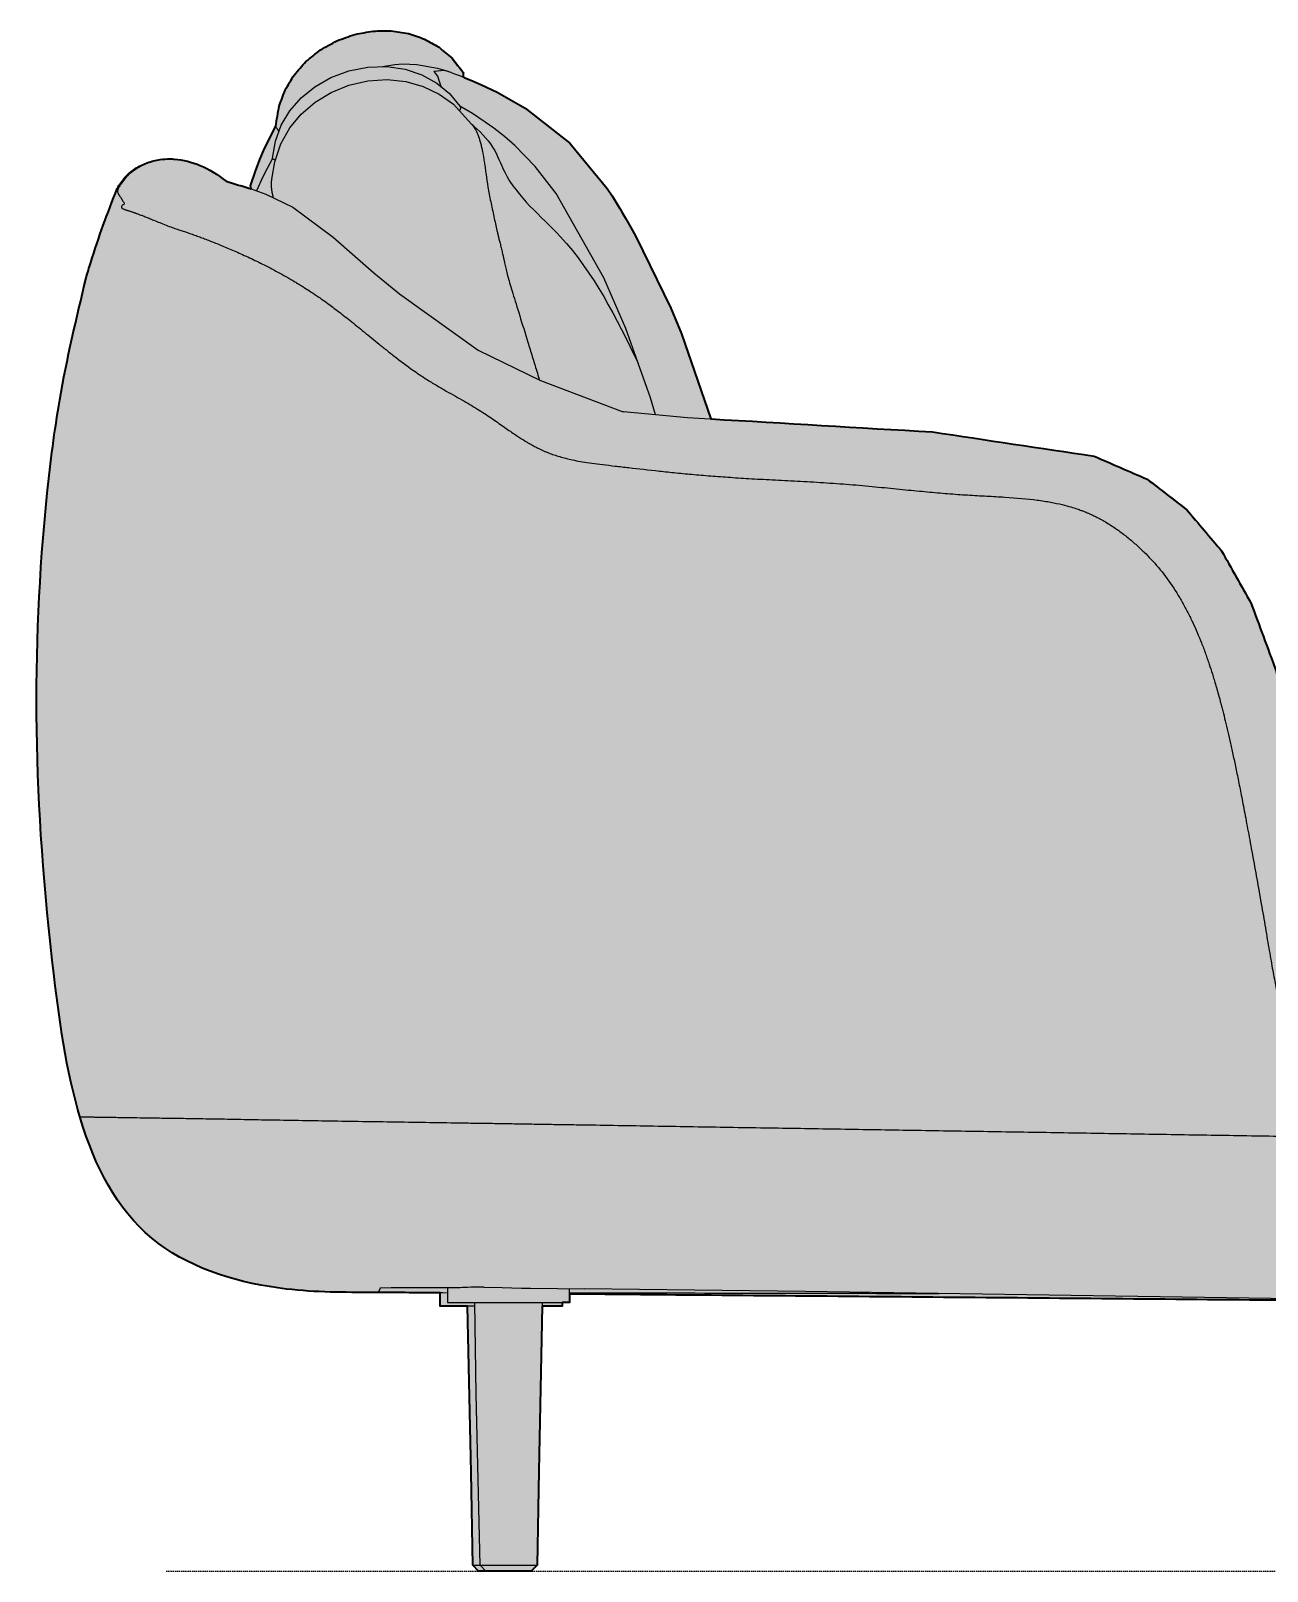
# Model space of a CAD drawing. Header units: millimetres. Extents: x -9 to 4756, y -3292 to 797.
# Drawn here: x 3155 to 3795, y 0 to 797 of the extents above; entities that cross this region are included whole.
import ezdxf

# ---------------------------------------------------------------- set-up
doc = ezdxf.new("R2010")
doc.units = ezdxf.units.MM
doc.linetypes.add('Dots', pattern=[1, 0, -1])
doc.layers.add('Blocks', color=7, linetype='Continuous')
doc.layers.add('Blocks$Fill', color=7, linetype='Continuous', true_color=0xffffff)
for name, color, linetype, lineweight, true_color in [('Blocks$Inner', 7, 'Continuous', 25, 0x007f00), ('Blocks$Outline', 7, 'Continuous', 35, 0xff3f3f), ('Groud', 7, 'Dots', 25, 0x243775)]:
    doc.layers.add(name, color=color, linetype=linetype, lineweight=lineweight, true_color=true_color)

# ---------------------------------------------------------------- blocks, each defined once
blk = doc.blocks.new('Lune JH302 Sofa Left')
at = {"layer": 'Blocks$Fill'}
blk.add_hatch(color=256, dxfattribs=at).paths.add_polyline_path([(1516.77, 321.33), (1522.3, 316.16), (1527.8, 307.46), (1528.55, 305.6), (1529.18, 303.73), (1529.68, 301.84), (1530.07, 299.95), (1530.36, 298.05), (1530.53, 296.15), (1530.61, 294.26), (1530.58, 292.37), (1530.45, 290.51), (1530.23, 288.69), (1529.92, 286.91), (1529.53, 285.2), (1528.58, 282.1), (1527.4, 279.3), (1521.76, 270.8), (1516.55, 266.07), (1516.49, 265.99), (1504.51, 251.45), (1498.65, 244.8), (1492.66, 238.46), (1481.01, 227.54), (1456.88, 210.48), (1522.98, 209.41), (1525.26, 203.28), (1525.26, 203.28), (1525.26, 203.28), (1525.26, 203.28), (1525.26, 203.28), (1525.26, 203.28), (1525.26, 203.28), (1525.26, 203.28), (1525.26, 203.28), (1525.26, 203.28), (1525.26, 203.28), (1525.26, 203.28), (1525.26, 203.28), (1525.26, 203.28), (1525.26, 203.28), (1525.26, 203.28), (1525.26, 203.28), (1525.26, 203.28), (1525.26, 203.28), (1525.26, 203.28), (1525.26, 203.28), (1525.26, 203.28), (1525.26, 203.28), (1525.26, 203.28), (1525.26, 203.28), (1525.26, 203.28), (1525.26, 203.28), (1525.26, 203.28), (1525.26, 203.28), (1525.25, 203.28), (1525.25, 203.28), (1525.25, 203.28), (1525.25, 203.28), (1525.25, 203.28), (1525.25, 203.28), (1525.25, 203.28), (1525.25, 203.28), (1525.25, 203.28), (1525.25, 203.28), (1525.25, 203.28), (1525.25, 203.28), (1525.25, 203.28), (1525.25, 203.28), (1525.25, 203.28), (1525.25, 203.28), (1525.25, 203.28), (1525.25, 203.28), (1525.25, 203.28), (1525.25, 203.28), (1525.25, 203.28), (1525.25, 203.28), (1525.25, 203.28), (1525.25, 203.28), (1525.25, 203.28), (1525.25, 203.28), (1525.25, 203.28), (1525.25, 203.28), (1525.25, 203.28), (1525.25, 203.28), (1515.57, 194.98), (1499.08, 181.87), (1487.45, 173.29), (1474.09, 163.98), (1458.5, 153.72), (1437.97, 140.94), (1424.57, 132.9), (1424.57, 132.9), (1424.57, 132.9), (1424.57, 132.9), (1424.57, 132.9), (1424.57, 132.9), (1424.57, 132.9), (1424.57, 132.9), (1424.57, 132.9), (1424.57, 132.9), (1424.57, 132.9), (1424.57, 132.9), (1424.57, 132.9), (1424.57, 132.9), (1424.57, 132.9), (1424.57, 132.9), (1424.57, 132.9), (1424.57, 132.9), (1424.57, 132.9), (1424.57, 132.9), (1424.57, 132.9), (1424.57, 132.9), (1424.57, 132.9), (1424.57, 132.9), (1424.57, 132.9), (1424.57, 132.9), (1424.57, 132.9), (1424.57, 132.9), (1424.57, 132.9), (1424.57, 132.9), (1424.57, 132.9), (1424.57, 132.9), (1424.57, 132.9), (1424.57, 132.9), (1424.57, 132.9), (1424.57, 132.9), (1424.57, 132.9), (1424.57, 132.9), (1424.57, 132.9), (1424.57, 132.9), (1424.57, 132.9), (1424.57, 132.9), (1424.57, 132.9), (1424.57, 132.9), (1424.57, 132.9), (1424.57, 132.9), (1424.57, 132.9), (1424.57, 132.9), (1424.57, 132.9), (1424.57, 132.9), (1424.57, 132.9), (1424.57, 132.9), (1424.57, 132.9), (1424.57, 132.9), (1422.9, 132.41), (1422.9, 132.41), (1422.9, 132.41), (1422.9, 132.41), (1422.9, 132.41), (1422.9, 132.41), (1422.9, 132.41), (1422.9, 132.41), (1422.9, 132.41), (1422.9, 132.41), (1422.9, 132.41), (1422.9, 132.41), (1422.9, 132.41), (1422.9, 132.41), (1422.9, 132.41), (1422.9, 132.41), (1422.9, 132.41), (1422.9, 132.41), (1422.9, 132.41), (1422.9, 132.41), (1422.9, 132.41), (1422.9, 132.41), (1422.9, 132.41), (1422.9, 132.41), (1422.9, 132.41), (1422.9, 132.41), (1422.9, 132.41), (1422.9, 132.41), (1422.9, 132.41), (1422.9, 132.41), (1422.9, 132.41), (1422.9, 132.41), (1422.9, 132.41), (1422.9, 132.41), (1422.9, 132.41), (1422.9, 132.41), (1422.9, 132.41), (1422.9, 132.41), (1422.9, 132.41), (1422.9, 132.41), (1422.9, 132.41), (1422.9, 132.41), (1422.9, 132.41), (1422.9, 132.41), (1422.9, 132.41), (1422.9, 132.41), (1422.9, 132.41), (1422.9, 132.41), (1422.9, 132.41), (1422.89, 132.41), (1422.89, 132.41), (1422.89, 132.41), (1422.88, 132.41), (1422.86, 132.41), (1422.77, 132.41), (1369.75, 132.37), (1369.75, 126), (1355.64, 126), (1352.86, 2.81), (1352.86, 2.81), (1349.86, 0), (1349.86, 0), (1349.86, 0), (1349.86, 0), (1349.86, 0), (1349.85, 0), (1349.85, 0), (1349.82, 0), (1349.7, 0), (1349.19, 0), (1333.82, 0), (1328.32, 0), (1326.41, 0), (1326.41, 0), (1323.42, 2.81), (1323.41, 2.81), (1322.56, 46.94), (1320.64, 126), (1306.52, 126), (1306.52, 133.82), (895.7, 137.28), (893.71, 137.29), (806.27, 138.07), (738.64, 138.67), (738.64, 134), (724.53, 134), (721.75, 2.99), (718.75, 0), (718.75, 0), (695.98, 0), (695.47, 0), (695.35, 0), (695.32, 0), (695.31, 0), (695.31, 0), (695.31, 0), (695.31, 0), (695.31, 0), (695.31, 0), (692.31, 2.99), (690.3, 88.35), (689.53, 134), (675.42, 134), (675.42, 139.23), (208.45, 143.33), (208.45, 139), (204.62, 139), (204.62, 137), (194.3, 137), (191.56, 3.1), (191.56, 3.1), (188.56, 0), (188.56, 0), (165.8, 0), (165.36, 0), (161.28, 0), (161.28, 0), (158.28, 3.06), (158.28, 3.06), (157.43, 51.04), (155.5, 137), (141.39, 137), (141.39, 143.92), (106.77, 144.22), (84.48, 144.4), (78.89, 144.6), (73.27, 144.91), (67.63, 145.34), (61.97, 145.93), (57.51, 146.5), (53.04, 147.18), (48.58, 147.97), (44.13, 148.87), (39.71, 149.89), (35.32, 151.02), (30.97, 152.28), (26.69, 153.66), (22.46, 155.16), (18.32, 156.8), (16.28, 157.66), (14.26, 158.56), (12.27, 159.5), (10.3, 160.46), (8.37, 161.47), (6.45, 162.5), (4.57, 163.57), (2.72, 164.68), (0.91, 165.82), (-0.88, 167), (-2.63, 168.22), (-4.34, 169.47), (-6.11, 170.83), (-7.83, 172.23), (-9.51, 173.67), (-11.16, 175.14), (-12.76, 176.66), (-14.33, 178.22), (-15.85, 179.81), (-17.34, 181.43), (-18.8, 183.1), (-20.21, 184.79), (-21.59, 186.53), (-22.93, 188.29), (-24.24, 190.09), (-25.52, 191.92), (-26.76, 193.78), (-27.97, 195.67), (-29.14, 197.59), (-30.29, 199.53), (-31.4, 201.51), (-32.48, 203.51), (-34.55, 207.6), (-36.51, 211.79), (-38.36, 216.07), (-40.09, 220.44), (-41.73, 224.89), (-43.27, 229.42), (-44.71, 234.03), (-46.07, 238.69), (-47.34, 243.42), (-48.54, 248.2), (-50.7, 257.9), (-52.61, 267.75), (-54.29, 277.69), (-55.79, 287.69), (-58.36, 307.65), (-61.92, 340.61), (-64.61, 372.74), (-66.41, 404.21), (-67.32, 435.19), (-67.34, 465.84), (-66.44, 496.35), (-64.63, 526.89), (-61.9, 557.63), (-59.08, 581.75), (-57.38, 593.81), (-55.43, 605.84), (-52.45, 621.7), (-41.82, 668.88), (-39.41, 676.9), (-36.27, 686.55), (-32.92, 696.14), (-29.38, 705.66), (-25.67, 715.11), (-25.25, 715.9), (-24.8, 716.67), (-24.34, 717.42), (-23.85, 718.15), (-23.34, 718.86), (-22.81, 719.55), (-22.25, 720.22), (-21.68, 720.87), (-21.08, 721.5), (-20.47, 722.12), (-19.83, 722.71), (-19.18, 723.28), (-18.5, 723.84), (-17.81, 724.37), (-17.11, 724.88), (-16.39, 725.37), (-15.65, 725.84), (-14.9, 726.28), (-14.14, 726.7), (-13.37, 727.1), (-12.58, 727.48), (-11.79, 727.84), (-10.99, 728.17), (-10.17, 728.48), (-9.35, 728.77), (-8.52, 729.03), (-7.69, 729.28), (-6.85, 729.5), (-6, 729.7), (-5.15, 729.87), (-4.29, 730.03), (-3.43, 730.16), (-2.81, 730.24), (-2.19, 730.31), (-1.57, 730.36), (-0.96, 730.41), (-0.33, 730.44), (0.29, 730.47), (0.91, 730.48), (1.53, 730.48), (2.18, 730.47), (2.82, 730.45), (3.94, 730.39), (4.78, 730.33), (5.61, 730.24), (6.45, 730.13), (7.29, 730.01), (8.12, 729.87), (8.96, 729.71), (9.79, 729.53), (10.63, 729.33), (11.46, 729.11), (12.3, 728.87), (13.13, 728.62), (13.97, 728.35), (14.8, 728.05), (15.64, 727.74), (16.47, 727.41), (17.31, 727.07), (18.14, 726.7), (18.98, 726.31), (19.82, 725.91), (20.65, 725.49), (22.32, 724.58), (23.99, 723.61), (25.66, 722.56), (27.33, 721.43), (29, 720.23), (30.67, 718.95), (43.55, 714.99), (43.47, 715.45), (43.43, 715.65), (43.41, 715.85), (43.38, 716.06), (43.36, 716.25), (43.35, 716.43), (43.35, 716.51), (43.35, 716.59), (43.35, 716.67), (43.36, 716.74), (43.36, 716.8), (43.37, 716.87), (43.37, 716.9), (43.37, 716.93), (43.38, 716.95), (43.38, 716.98), (43.39, 717.01), (43.39, 717.03), (43.4, 717.05), (43.41, 717.08), (43.42, 717.1), (43.42, 717.13), (45.79, 724.16), (48.12, 730.16), (50.09, 734.73), (53.24, 741.37), (56.33, 747.34), (58.08, 757.81), (61.2, 766.11), (65.84, 773.85), (71.98, 780.85), (79.46, 786.86), (88.01, 791.6), (97.24, 794.89), (106.73, 796.6), (116.08, 796.74), (125.01, 795.34), (133.3, 792.48), (140.86, 788.21), (147.58, 782.51), (153.4, 775.24), (153.41, 775.23), (153.41, 775.23), (153.41, 775.22), (153.41, 775.22), (153.41, 775.22), (153.41, 775.21), (153.42, 775.2), (153.42, 775.19), (153.42, 775.18), (153.42, 775.17), (153.43, 775.16), (153.43, 775.15), (153.43, 775.14), (153.43, 775.13), (153.43, 775.12), (153.43, 775.11), (153.43, 775.1), (153.44, 775.08), (153.44, 775.06), (153.44, 775.03), (153.43, 775.01), (153.43, 774.98), (153.43, 774.92), (153.39, 774.56), (153.38, 774.47), (153.38, 774.42), (153.37, 774.37), (153.37, 774.04), (153.36, 773.92), (153.35, 773.8), (153.27, 773.06), (153.26, 772.87), (158.43, 770.75), (162.78, 768.85), (170.95, 764.96), (185.43, 756.77), (208.56, 738.55), (227.83, 715.13), (230.36, 711.3), (233.01, 707.09), (237.29, 699.91), (242.61, 690.42), (260.72, 653.32), (266.31, 640.01), (281.46, 596.02), (396.25, 589.26), (479.84, 576.75), (507.27, 564.83), (527.81, 549.01), (545.84, 527.73), (561.02, 500.79), (573.89, 466.06), (585.44, 420.8), (836.55, 426.67), (1009.42, 425.19), (1234.15, 418.37), (1280.41, 415.24), (1324.56, 410.77), (1389.1, 401.3), (1422.76, 393.54), (1451.14, 381.77), (1479.82, 361.86), (1494.8, 347.41), (1503.25, 337.92), (1509.96, 329.77)], flags=0)
at = {"layer": 'Blocks$Inner'}
for p, q in [((-25.32, 714.89), (-25.7, 715.04)), ((-41.97, 234.88), (-44.93, 234.82)), ((124.69, 146.62), (116.1, 146.55)), ((158.28, 3.06), (161.28, 0)), ((162.12, 3.1), (165.12, 0)), ((188.56, 0), (191.56, 3.1))]:
    blk.add_line(p, q, dxfattribs=at)
for points in [[(56.33, 747.34), (58.08, 757.81), (61.2, 766.11), (65.84, 773.85), (71.98, 780.85), (79.46, 786.86), (88.01, 791.6), (97.24, 794.89), (106.73, 796.6), (116.08, 796.74), (125.01, 795.34), (133.3, 792.48), (140.86, 788.21), (147.58, 782.51), (153.4, 775.24)], [(54.74, 730.78), (56.18, 739.69), (59.17, 747.88), (63.61, 755.35), (69.44, 762.05), (76.59, 767.84), (84.91, 772.57), (94.15, 775.99), (103.94, 777.92), (113.79, 778.21), (123.26, 776.87), (131.96, 773.99), (139.66, 769.73), (146.27, 764.26), (151.66, 757.68)], [(111.57, 778.22), (112.57, 778.44), (113.7, 778.66), (115.89, 779.02), (118.05, 779.3), (122.08, 779.58), (129.29, 779.38), (139.97, 777.49), (145.48, 775.8), (146.25, 775.53), (148.88, 774.56), (151.38, 773.61), (153.77, 772.67), (158.43, 770.75), (162.78, 768.85), (170.95, 764.96), (185.43, 756.77), (208.56, 738.55), (227.83, 715.13), (230.36, 711.3), (233.01, 707.09), (234.4, 704.8), (235.86, 702.36), (237.29, 699.91), (238.69, 697.49), (240.06, 695.06), (242.61, 690.42), (260.72, 653.32), (266.31, 640.01), (281.46, 596.02)], [(147.08, 775.22), (143.6, 776.17), (138.2, 775.75), (138.98, 774.57), (140.23, 772.85), (140.6, 771.74), (141.6, 768.62), (141.9, 767.88)], [(54.4, 719.92), (55.83, 728.94), (59.03, 738.24), (63.62, 746.47), (69.55, 753.68), (76.72, 759.86), (85.01, 764.9), (94.22, 768.63), (104.02, 770.87), (113.97, 771.5), (123.64, 770.5), (132.68, 767.97), (140.9, 764.02), (148.28, 758.76), (157.55, 748.68)], [(252.8, 598.15), (250.23, 606.96), (237.5, 642.77), (226.2, 668.99), (201.4, 712.66), (190.66, 726.5), (180.12, 737.34), (174.67, 742.08), (169.18, 746.38), (164.8, 749.53), (158.13, 753.89), (151.57, 757.78)], [(43.41, 717.08), (45.79, 724.16), (48.12, 730.16), (50.09, 734.73), (53.24, 741.37), (56.33, 747.34)], [(54.71, 730.74), (51.89, 725.54), (49.72, 721.25), (46.41, 713.97)], [(30.67, 718.95), (43.64, 714.96), (51.29, 712.24), (65.23, 705.53), (86.1, 689.95), (107.18, 671.62), (120.42, 660.73), (161.06, 631.53), (193.35, 615.79), (235.65, 599.9), (236.29, 599.81), (269.35, 596.73), (396.25, 589.26), (479.84, 576.75), (507.27, 564.83), (527.81, 549.01), (545.84, 527.73), (561.02, 500.79), (573.89, 466.06)], [(116.1, 146.55), (110.37, 146.45), (109.31, 144.19)], [(150.36, 146.6), (135.57, 146.64), (124.69, 146.62)], [(159.42, 137), (141.39, 137), (141.39, 143.92)], [(145.23, 146.62), (145.23, 139), (208.45, 139), (208.45, 146.15)], [(163.98, 146.95), (173.59, 146.8), (183.51, 146.39)], [(183.83, 146.39), (188.1, 146.35), (216.15, 146.07)], [(330.25, 144.65), (273.02, 145.4), (216.15, 146.07)], [(783.22, 141.19), (778.4, 140.82), (770.29, 140.43), (757.73, 140.01), (746.51, 139.8), (737.67, 139.73), (726.78, 139.7), (701.61, 139.71), (674.28, 139.84), (645.95, 140.08), (617.27, 140.41), (559.86, 141.22), (445.04, 142.99), (330.25, 144.65)], [(155.5, 137), (157.43, 51.04), (158.28, 3.06), (158.44, 3.06), (160.05, 3.06), (162.13, 3.06)], [(162.28, 3.1), (162.12, 3.1), (160.11, 91.62), (159.34, 139)], [(162.12, 3.1), (162.42, 3.1), (164.31, 3.1), (167.71, 3.1), (172.21, 3.1), (177.26, 3.1), (182.26, 3.1), (186.6, 3.1), (189.8, 3.1), (191.4, 3.1), (191.56, 3.1), (192.42, 51.83), (194.34, 139)], [(204.62, 139), (204.62, 137), (194.3, 137)]]:
    blk.add_lwpolyline(points, dxfattribs=at)
for points, knots in [([(153.4, 775.24), (153.41, 775.23), (153.42, 775.2), (153.43, 775.15), (153.44, 775.08), (153.43, 774.98), (153.42, 774.82), (153.39, 774.62), (153.37, 774.37), (153.37, 774.08), (153.35, 773.69), (153.3, 773.31), (153.28, 773.08), (153.27, 773.06), (153.27, 773), (153.26, 772.93), (153.26, 772.87)], [14.20588235, 14.20588235, 14.20588235, 14.20588235, 14.20777629, 14.20967023, 14.21345811, 14.21724599, 14.22103387, 14.22860963, 14.2323975, 14.23618538, 14.24376114, 14.2513369, 14.25211915, 14.25211915, 14.25211915, 14.25438275, 14.25438275, 14.25438275, 14.25438275]), ([(151.66, 757.68), (151.68, 757.66), (151.74, 757.59), (151.84, 757.42), (151.94, 757.16), (151.95, 756.88), (151.93, 756.74), (151.89, 756.38), (151.71, 755.93), (151.39, 755.39)], [14, 14, 14, 14, 14.00189394, 14.00378788, 14.00757576, 14.01085626, 14.01085626, 14.01085626, 14.01937998, 14.01937998, 14.01937998, 14.01937998]), ([(57.98, 744.63), (57.95, 744.69), (57.92, 744.74), (57.89, 744.79), (57.82, 744.91), (57.63, 745.2), (57.35, 745.59), (57.1, 746.01), (56.9, 746.38), (56.64, 746.7), (56.42, 746.99), (56.35, 747.17), (56.33, 747.34)], [0.0755816, 0.0755816, 0.0755816, 0.0755816, 0.0792445, 0.0792445, 0.0792445, 0.0882353, 0.1029412, 0.1176471, 0.1323529, 0.1470588, 0.1764706, 0.2058824, 0.2058824, 0.2058824, 0.2058824]), ([(157.55, 748.68), (161.64, 744.91), (169.33, 737.84), (177.48, 713.61), (214.66, 684.71), (232.51, 648.14), (243.86, 624.87)], [14.160102, 14.160102, 14.160102, 14.160102, 30.556341, 44.959937, 88.898999, 165.772232, 165.772232, 165.772232, 165.772232]), ([(157.55, 748.68), (157.8, 748.41), (158.58, 747.48), (159.84, 745.49), (161.24, 742.27), (162.26, 738.99), (162.97, 736.06), (163.45, 733.7), (163.89, 731.16), (164.33, 728.44), (164.76, 725.54), (165.33, 721.46), (166.1, 715.98), (167.29, 709.72), (168.39, 704.52), (169.24, 700.58), (170.02, 696.94), (170.67, 694.02), (171.25, 691.53), (171.73, 689.56), (172.18, 687.77), (172.57, 686.24), (172.88, 685.02), (173.19, 683.79), (173.56, 682.22), (174.14, 679.52), (174.97, 675.55), (176.44, 669.55), (178.82, 661.38), (182.46, 649.78), (186.08, 638.12), (189.1, 628.26), (191.07, 621.84), (192.26, 617.95), (192.69, 616.55)], [0.3110651, 0.3110651, 0.3110651, 0.3110651, 0.3181818, 0.3333333, 0.3484848, 0.3636364, 0.3712121, 0.3787879, 0.3863636, 0.3939394, 0.4015152, 0.4090909, 0.4242424, 0.4393939, 0.4469697, 0.4545455, 0.4621212, 0.469697, 0.4734848, 0.4772727, 0.4810606, 0.4829545, 0.4848485, 0.4867424, 0.4886364, 0.4924242, 0.5, 0.5075758, 0.5151515, 0.5227273, 0.530303, 0.5340909, 0.5378788, 0.5400251, 0.5400251, 0.5400251, 0.5400251]), ([(-25.67, 715.11), (-24.57, 717.26), (-21.91, 721.07), (-16.54, 725.61), (-10.26, 728.72), (-4.11, 730.24), (-0.13, 730.49), (1.53, 730.48)], [627.8134148, 627.8134148, 627.8134148, 627.8134148, 627.9245259, 628.035637, 628.1467481, 628.2578592, 628.3371802, 628.3371802, 628.3371802, 628.3371802]), ([(-9.71, 728.49), (-9.72, 728.49), (-11.91, 727.68), (-16.05, 725.56), (-19.83, 722.68), (-21.26, 720.87)], [0.6659114, 0.6659114, 0.6659114, 0.6659114, 0.6666667, 0.7777778, 0.8888889, 0.8888889, 0.8888889, 0.8888889]), ([(-21.25, 720.88), (-19.69, 722.6), (-16.11, 725.61), (-11.36, 727.96), (-8.57, 728.89), (-5.23, 729.78)], [0.1111111, 0.1111111, 0.1111111, 0.1111111, 0.2222222, 0.3333333, 0.3631179, 0.3631179, 0.3631179, 0.3631179]), ([(-5.23, 729.78), (-4.5, 729.93), (-1.45, 730.44), (1.63, 730.56), (3.94, 730.39)], [0.3631179, 0.3631179, 0.3631179, 0.3631179, 0.3990854, 0.5101965, 0.5101965, 0.5101965, 0.5101965]), ([(2.82, 730.45), (3.2, 730.44), (3.57, 730.42), (3.94, 730.39), (12.86, 729.77), (21.76, 725.95), (30.67, 718.95)], [0.5376481, 0.5376481, 0.5376481, 0.5376481, 0.5555556, 0.5555556, 0.5555556, 0.98321, 0.98321, 0.98321, 0.98321]), ([(56.19, 729.97), (55.97, 730.04), (55.78, 730.11), (55.6, 730.17), (55.48, 730.21), (55.24, 730.28), (54.86, 730.43), (54.63, 730.6), (54.7, 730.74), (54.75, 730.8)], [0.62261413, 0.62261413, 0.62261413, 0.62261413, 0.63549829, 0.63549829, 0.63549829, 0.64423077, 0.65384615, 0.67307692, 0.69230769, 0.69230769, 0.69230769, 0.69230769]), ([(43.55, 714.99), (43.49, 715.31), (43.32, 716.33), (43.34, 716.92), (43.43, 717.14)], [0.6654133, 0.6654133, 0.6654133, 0.6654133, 0.675, 0.7, 0.7, 0.7, 0.7]), ([(55.13, 710.39), (55.08, 710.58), (55.03, 710.77), (54.99, 710.95), (54.95, 711.11), (54.78, 711.84), (54.59, 712.82), (54.44, 713.73), (54.36, 714.24), (54.32, 714.62), (54.27, 714.98), (54.22, 715.45), (54.15, 716.23), (54.09, 717.24), (54.09, 718.38), (54.2, 719.13), (54.3, 719.53), (54.33, 719.66), (54.36, 719.79), (54.4, 719.92)], [0.0272391, 0.0272391, 0.0272391, 0.0272391, 0.0332814, 0.0332814, 0.0332814, 0.0384615, 0.0576923, 0.0673077, 0.0721154, 0.0769231, 0.0817308, 0.0865385, 0.0961538, 0.1153846, 0.1346154, 0.1538462, 0.1538462, 0.1538462, 0.1601024, 0.1601024, 0.1601024, 0.1601024]), ([(-41.82, 668.88), (-41.04, 671.56), (-36.34, 687.2), (-30.72, 702.55), (-25.67, 715.11)], [627.7129175, 627.7129175, 627.7129175, 627.7129175, 627.7300815, 627.8134148, 627.8134148, 627.8134148, 627.8134148]), ([(-25.22, 715.17), (-25.44, 714.58), (-25.6, 713.71), (-25.35, 712.89), (-25.23, 712.61)], [0.91918303, 0.91918303, 0.91918303, 0.91918303, 0.92724754, 0.93135537, 0.93135537, 0.93135537, 0.93135537]), ([(-25.23, 712.61), (-24.97, 712.09), (-24.74, 711.69), (-24.28, 711.04), (-23.71, 710.27), (-23.32, 709.64), (-23.06, 709.15), (-22.96, 708.91), (-22.91, 708.79)], [0.93135537, 0.93135537, 0.93135537, 0.93135537, 0.93333372, 0.93736598, 0.94139823, 0.94543049, 0.94744662, 0.94946275, 0.94946275, 0.94946275, 0.94946275]), ([(-22.91, 708.79), (-22.38, 708.19), (-21.39, 707.06), (-23.6, 706.59), (-23.47, 705.65), (-23.42, 705.28)], [0.949463, 0.949463, 0.949463, 0.949463, 2.735526, 4.301331, 5.305422, 5.305422, 5.305422, 5.305422]), ([(-23.42, 705.31), (-23.42, 705.28), (-23.4, 705.22), (-23.32, 705.1), (-23.1, 704.9), (-22.68, 704.69), (-22.15, 704.47), (-21.7, 704.31), (-21.28, 704.16), (-20.92, 704.04), (-20.73, 703.97), (-20.64, 703.94)], [0.06451613, 0.06451613, 0.06451613, 0.06451613, 0.06653226, 0.06854839, 0.07258065, 0.08064516, 0.08467742, 0.08870968, 0.09274194, 0.09475806, 0.0966759, 0.0966759, 0.0966759, 0.0966759]), ([(-20.62, 703.94), (-20.52, 703.91), (-20.32, 703.84), (-19.94, 703.71), (-19.47, 703.56), (-18.94, 703.38), (-18.43, 703.22), (-17.92, 703.05), (-17.41, 702.87), (-16.94, 702.71), (-16.52, 702.57), (-16.3, 702.49), (-16.19, 702.45)], [0.09677419, 0.09677419, 0.09677419, 0.09677419, 0.09879032, 0.10080645, 0.10483871, 0.10887097, 0.11290323, 0.11693548, 0.12096774, 0.125, 0.12701613, 0.1289552, 0.1289552, 0.1289552, 0.1289552]), ([(-16.18, 702.44), (-16.06, 702.4), (-15.82, 702.32), (-15.34, 702.14), (-14.71, 701.91), (-13.92, 701.62), (-12.82, 701.19), (-11.61, 700.73), (-10.28, 700.2), (-9.57, 699.91), (-9.2, 699.76)], [0.12903226, 0.12903226, 0.12903226, 0.12903226, 0.13104839, 0.13306452, 0.13709677, 0.14112903, 0.14516129, 0.15322581, 0.15725806, 0.1612501, 0.1612501, 0.1612501, 0.1612501]), ([(-9.19, 699.76), (-8.81, 699.61), (-8.02, 699.29), (-6.25, 698.57), (-3.74, 697.53), (-0.43, 696.21), (1.74, 695.39), (2.73, 695.03)], [0.16129032, 0.16129032, 0.16129032, 0.16129032, 0.16532258, 0.16935484, 0.17741935, 0.18548387, 0.19352711, 0.19352711, 0.19352711, 0.19352711]), ([(2.74, 695.03), (3.74, 694.67), (5.56, 694.04), (7.94, 693.27), (9.78, 692.67), (11.32, 692.16), (12.56, 691.74), (13.84, 691.28), (15.51, 690.68), (17.6, 689.89), (20.16, 688.91), (22.9, 687.84), (25.88, 686.67), (30.03, 684.98), (35.57, 682.64), (41.53, 679.94), (46.54, 677.55), (50.39, 675.64), (54.37, 673.59), (58.46, 671.39), (61.9, 669.46), (64.63, 667.88), (66.68, 666.67), (68.61, 665.5), (70.97, 664.04), (73.77, 662.25), (77.46, 659.81), (81.36, 657.1), (85.14, 654.33), (89.17, 651.29), (94.71, 646.97), (100.78, 642.07), (105.92, 637.88), (109.85, 634.67), (114.08, 631.26), (120.31, 626.34), (127.14, 621.27), (134.23, 616.56), (139.54, 613.33), (144.66, 610.37), (149.35, 607.72), (153.66, 605.27), (159.16, 602.07), (165.41, 598.18), (170.88, 594.38), (174.89, 591.57), (177.8, 589.56), (180.39, 587.8), (183.33, 585.87), (185.8, 584.33), (188.27, 582.88), (190.25, 581.79), (192.13, 580.82), (193.84, 580), (195.26, 579.36), (196.74, 578.74), (198.65, 578), (201.04, 577.15), (204.02, 576.24), (208.31, 575.11), (213.37, 574.06), (219.79, 573.08), (225.48, 572.37), (231.97, 571.63), (241.34, 570.54), (251.89, 569.34), (263.54, 568.1), (272.81, 567.22), (280.96, 566.55), (287.73, 566.05), (292.9, 565.69), (298.32, 565.34), (306.03, 564.88), (316.37, 564.34), (329.55, 563.67), (343.12, 562.89), (356.7, 561.85), (369.9, 560.59), (380.29, 559.55), (388.07, 558.8), (393.54, 558.28), (398.81, 557.81), (405.83, 557.22), (414.42, 556.61), (424.35, 556.09), (436.89, 555.42), (448.14, 554.43), (457.5, 552.96), (463.51, 551.68), (468.06, 550.43), (471.16, 549.43), (473.27, 548.67), (474.71, 548.12), (475.8, 547.68), (476.86, 547.23), (477.98, 546.74), (479.15, 546.2), (480.23, 545.69), (481.43, 545.09), (483.03, 544.26), (485.09, 543.11), (487.59, 541.6), (490.94, 539.41), (495.09, 536.41), (499.75, 532.62), (504.1, 528.72), (509.69, 523.21), (516.1, 515.81), (521.68, 507.71), (525.66, 500.95), (528.42, 495.78), (530.94, 490.62), (533.24, 485.46), (535.06, 481.04), (536.47, 477.39), (537.53, 474.52), (538.51, 471.76), (539.67, 468.37), (541.03, 464.22), (542.53, 459.3), (543.94, 454.36), (544.95, 450.68), (545.8, 447.44), (546.65, 444.14), (548.15, 438.08), (549.94, 430.4), (551.87, 421.68), (553.38, 414.54), (554.71, 408.03), (555.82, 402.43), (556.66, 398.08), (557.56, 393.37), (558.86, 386.47), (560.63, 376.92), (562.89, 364.5), (565.2, 351.63), (567.46, 338.82), (569.52, 326.57), (571.11, 317.29), (572.3, 310.67), (573.14, 306.21), (573.92, 302.17), (574.95, 297.12), (576.17, 291.47), (577.55, 285.57), (578.86, 280.39), (580.1, 275.75), (581.31, 271.51), (582.33, 268.17), (583.18, 265.54), (583.84, 263.55), (584.51, 261.64), (585.35, 259.32), (586.33, 256.76), (587.43, 254.1), (588.81, 250.94), (590.16, 248.11), (591.69, 245.17), (593.03, 242.76), (594.53, 240.24), (596.63, 236.99), (599.48, 233.02), (603.28, 228.5), (606.06, 225.68), (607.5, 224.32)], [0.1935484, 0.1935484, 0.1935484, 0.1935484, 0.2016129, 0.2096774, 0.2177419, 0.2217742, 0.2258065, 0.2298387, 0.233871, 0.2419355, 0.25, 0.2580645, 0.266129, 0.2741936, 0.2903226, 0.3064516, 0.3145161, 0.3225807, 0.3306452, 0.3387097, 0.3467742, 0.3508065, 0.3548387, 0.358871, 0.3629032, 0.3709678, 0.3790323, 0.3870968, 0.3911291, 0.3951613, 0.4032258, 0.4112904, 0.4153226, 0.4193549, 0.4233871, 0.4274194, 0.4354839, 0.4395162, 0.4435484, 0.4475807, 0.4516129, 0.4556452, 0.4596775, 0.467742, 0.4758065, 0.4798388, 0.483871, 0.4879033, 0.4919355, 0.5, 0.5040323, 0.5080646, 0.5120968, 0.5141129, 0.5161291, 0.5181452, 0.5201613, 0.5241936, 0.5282259, 0.5322581, 0.5403226, 0.5443549, 0.5483871, 0.5524194, 0.5564517, 0.5645162, 0.5685484, 0.5725807, 0.576613, 0.5786291, 0.5806452, 0.5826613, 0.5846775, 0.5887097, 0.592742, 0.5967743, 0.6008065, 0.6048388, 0.608871, 0.6108872, 0.6129033, 0.6149194, 0.6169355, 0.6209678, 0.6250001, 0.6290323, 0.6370968, 0.6411291, 0.6451614, 0.6491936, 0.6532259, 0.6572581, 0.6612904, 0.6653226, 0.6693549, 0.6733872, 0.6754033, 0.6774194, 0.6794356, 0.6814517, 0.6854839, 0.6895162, 0.6935485, 0.701613, 0.7096775, 0.717742, 0.7258065, 0.7419356, 0.7580646, 0.7661291, 0.7741936, 0.7822581, 0.7903227, 0.7983872, 0.8024194, 0.8064517, 0.810484, 0.8145162, 0.8225807, 0.8306453, 0.8346775, 0.8387098, 0.8407259, 0.842742, 0.8467743, 0.8548388, 0.8588711, 0.8629033, 0.8669356, 0.8689517, 0.8709678, 0.872984, 0.8750001, 0.8790324, 0.8830646, 0.8870969, 0.8911291, 0.8951614, 0.8991936, 0.9012098, 0.9032259, 0.905242, 0.9072582, 0.9112904, 0.9153227, 0.9193549, 0.9233872, 0.9274195, 0.9314517, 0.9334678, 0.935484, 0.9375001, 0.9395162, 0.9435485, 0.9475808, 0.951613, 0.9596775, 0.9637098, 0.967742, 0.9717743, 0.9758066, 0.9838711, 0.9919356, 0.9999995, 0.9999995, 0.9999995, 0.9999995]), ([(106.77, 144.22), (91.94, 144.19), (53.82, 144.11), (-37.9, 171.14), (-68.19, 350.28), (-70.69, 490.51), (-55.5, 611.29), (-46.79, 647.97), (-41.82, 668.88)], [1, 1, 1, 1, 45.836267, 116.202244, 264.569228, 514.573813, 563.21791, 627.712918, 627.712918, 627.712918, 627.712918]), ([(607.5, 224.32), (595.08, 224.51), (570.46, 224.94), (533.53, 225.54), (496.64, 226.12), (459.66, 226.76), (422.57, 227.33), (385.71, 227.94), (348.62, 228.54), (311.77, 229.17), (281.02, 229.61), (256.48, 230.05), (238.07, 230.37), (222.77, 230.6), (210.6, 230.8), (201.42, 230.93), (192.27, 231.07), (183.2, 231.23), (174.14, 231.39), (165.06, 231.53), (156.03, 231.66), (144.12, 231.86), (129.32, 232.08), (111.83, 232.34), (94.75, 232.58), (78.11, 232.86), (62.18, 233.14), (47, 233.4), (32.9, 233.68), (19.94, 233.87), (10.3, 234.05), (3.35, 234.15), (-1.53, 234.21), (-6.02, 234.27), (-11.48, 234.37), (-17.41, 234.44), (-25.07, 234.57), (-31.57, 234.68), (-35.86, 234.76), (-37.93, 234.72), (-38.85, 234.87), (-39.29, 234.85), (-39.54, 234.87), (-39.7, 234.86), (-39.92, 234.85), (-40.33, 234.87), (-40.94, 234.79), (-41.67, 234.93), (-41.93, 234.89), (-41.97, 234.88)], [0.9999995, 0.9999995, 0.9999995, 0.9999995, 1.0285704, 1.0571419, 1.0857133, 1.1142847, 1.1428561, 1.1714276, 1.199999, 1.2285704, 1.2571419, 1.2714276, 1.2857133, 1.299999, 1.3071419, 1.3142847, 1.3214276, 1.3285704, 1.3357133, 1.3428561, 1.349999, 1.3571419, 1.3714276, 1.3857133, 1.399999, 1.4142847, 1.4285704, 1.4428561, 1.4571419, 1.4714276, 1.4857133, 1.4928561, 1.499999, 1.5071419, 1.5142847, 1.5285704, 1.5428561, 1.5714276, 1.599999, 1.6285704, 1.6571419, 1.6857133, 1.7142847, 1.7428561, 1.7714276, 1.799999, 1.8285704, 1.8571419, 1.8857133, 1.8857133, 1.8857133, 1.8857133]), ([(208.45, 144.02), (225.36, 143.99), (267.6, 143.9), (331.33, 143.78), (378.16, 143.69), (399.63, 143.65)], [0.1481354, 0.1481354, 0.1481354, 0.1481354, 0.2222222, 0.3333333, 0.4274908, 0.4274908, 0.4274908, 0.4274908]), ([(675.58, 139.23), (660.85, 139.36), (616.98, 139.75), (543.96, 140.39), (456.53, 141.16), (369.09, 141.93), (286.4, 142.65), (232.85, 143.12), (208.45, 143.33)], [0.2771895, 0.2771895, 0.2771895, 0.2771895, 0.3333333, 0.4444444, 0.5555556, 0.6666667, 0.7777778, 0.8707933, 0.8707933, 0.8707933, 0.8707933])]:
    blk.add_open_spline(points, degree=3, knots=knots, dxfattribs=at)
for points in [[(-21.26, 720.87), (-24.62, 716.29), (-24.93, 715.74), (-25.22, 715.17)], [(145.23, 143.88), (132.41, 143.99), (119.59, 144.11), (106.77, 144.22)], [(151.77, 146.6), (151.51, 146.6), (151.26, 146.6), (150.36, 146.6)], [(163.98, 146.95), (161.58, 146.94), (157.06, 146.88), (153.36, 146.71), (151.77, 146.6)], [(183.51, 146.39), (183.61, 146.39), (183.72, 146.39), (183.83, 146.39)]]:
    blk.add_open_spline(points, degree=3, dxfattribs=at)
for points, weights, knots in [([(165.36, 0), (161.28, 0), (161.28, 0), (161.28, 0), (162.09, 0)], [0.854769276782, 0.840209387828, 1, 0.927424355911, 0.89081556784], [2.28463, 2.28463, 2.28463, 3.141593, 3.141593, 3.530818, 3.530818, 3.530818]), ([(165.8, 0), (165.12, 0), (165.12, 0), (165.12, 0), (176.84, 0), (179.08, 0), (181.15, 0)], [0.896762017133, 0.9331005895, 1, 0.707106781187, 1, 0.926795937669, 0.890184287846], [2.782809, 2.782809, 2.782809, 3.141593, 3.141593, 4.712389, 4.712389, 5.104985, 5.104985, 5.104985]), ([(181.15, 0), (188.56, 0), (188.56, 0), (188.56, 0), (187.74, 0)], [0.890184287846, 0.780310843518, 1, 0.926932339508, 0.890320852576], [5.104985, 5.104985, 5.104985, 6.283185, 6.283185, 6.67505, 6.67505, 6.67505])]:
    blk.add_rational_spline(points, weights, degree=2, knots=knots, dxfattribs=at)
at = {"layer": 'Blocks$Outline'}
for points in [[(153.26, 772.87), (153.77, 772.67), (158.43, 770.75), (162.78, 768.85), (170.95, 764.96), (185.43, 756.77), (208.56, 738.55), (227.83, 715.13), (230.36, 711.3), (233.01, 707.09), (234.4, 704.8), (235.86, 702.36), (237.29, 699.91), (238.69, 697.49), (240.06, 695.06), (242.61, 690.42), (260.72, 653.32), (266.31, 640.01), (281.46, 596.02)], [(43.42, 717.13), (45.79, 724.16), (48.12, 730.16), (50.09, 734.73), (53.24, 741.37), (56.33, 747.34)], [(155.5, 137), (141.39, 137), (141.39, 143.92)], [(158.28, 3.06), (158.28, 3.06), (157.43, 51.04), (155.5, 137)], [(194.3, 137), (192.42, 51.83), (191.56, 3.1), (191.56, 3.1)], [(204.62, 139), (204.62, 137), (194.3, 137)], [(208.45, 143.33), (208.45, 139), (204.62, 139)], [(161.28, 0), (158.28, 3.06)], [(191.56, 3.1), (188.56, 0)]]:
    blk.add_lwpolyline(points, dxfattribs=at)
for points, knots in [([(56.33, 747.34), (56.91, 750.83), (57.5, 754.32), (58.08, 757.81), (59.12, 760.57), (60.16, 763.34), (61.2, 766.11), (62.75, 768.69), (64.3, 771.27), (65.84, 773.85), (67.89, 776.19), (69.93, 778.52), (71.98, 780.85), (74.47, 782.85), (76.96, 784.85), (79.46, 786.86), (82.31, 788.44), (85.16, 790.02), (88.01, 791.6), (91.09, 792.7), (94.16, 793.8), (97.24, 794.89), (100.41, 795.46), (103.57, 796.03), (106.73, 796.6), (109.85, 796.65), (112.97, 796.69), (116.08, 796.74), (119.06, 796.27), (122.03, 795.8), (125.01, 795.34), (127.77, 794.38), (130.54, 793.43), (133.3, 792.48), (135.82, 791.06), (138.34, 789.63), (140.86, 788.21), (143.1, 786.31), (145.34, 784.41), (147.58, 782.51), (149.52, 780.09), (151.46, 777.66), (153.4, 775.24), (153.41, 775.23), (153.42, 775.2), (153.43, 775.15), (153.44, 775.08), (153.43, 774.98), (153.42, 774.82), (153.39, 774.62), (153.37, 774.37), (153.37, 774.08), (153.35, 773.69), (153.3, 773.31), (153.28, 773.08), (153.27, 773.06), (153.27, 773), (153.26, 772.93), (153.26, 772.87)], [0.205882, 0.205882, 0.205882, 0.205882, 1.205882, 1.205882, 1.205882, 2.205882, 2.205882, 2.205882, 3.205882, 3.205882, 3.205882, 4.205882, 4.205882, 4.205882, 5.205882, 5.205882, 5.205882, 6.205882, 6.205882, 6.205882, 7.205882, 7.205882, 7.205882, 8.205882, 8.205882, 8.205882, 9.205882, 9.205882, 9.205882, 10.205882, 10.205882, 10.205882, 11.205882, 11.205882, 11.205882, 12.205882, 12.205882, 12.205882, 13.205882, 13.205882, 13.205882, 14.205882, 14.205882, 14.205882, 14.207776, 14.20967, 14.213458, 14.217246, 14.221034, 14.22861, 14.232398, 14.236185, 14.243761, 14.251337, 14.252119, 14.252119, 14.252119, 14.254383, 14.254383, 14.254383, 14.254383]), ([(141.39, 143.92), (130.7, 144.01), (119.16, 144.11), (107.62, 144.21), (106.77, 144.22), (91.94, 144.19), (53.82, 144.11), (-37.9, 171.14), (-68.19, 350.28), (-70.69, 490.51), (-55.5, 611.29), (-46.79, 647.97), (-41.82, 668.88), (-41.04, 671.56), (-36.34, 687.2), (-30.72, 702.55), (-25.67, 715.11), (-24.57, 717.26), (-21.91, 721.07), (-16.54, 725.61), (-10.26, 728.72), (-4.11, 730.24), (-0.13, 730.49), (1.53, 730.48)], [0.956014, 0.956014, 0.956014, 0.956014, 0.996771, 1, 1, 1, 45.836267, 116.202244, 264.569228, 514.573813, 563.21791, 627.712918, 627.712918, 627.712918, 627.730081, 627.813415, 627.813415, 627.813415, 627.924526, 628.035637, 628.146748, 628.257859, 628.33718, 628.33718, 628.33718, 628.33718]), ([(2.82, 730.45), (3.2, 730.44), (3.57, 730.42), (3.94, 730.39), (3.94, 730.39), (12.86, 729.77), (21.76, 725.95), (30.67, 718.95), (34.96, 717.63), (39.26, 716.31), (43.55, 714.99)], [0.537648, 0.537648, 0.537648, 0.537648, 0.555549, 0.555556, 0.555556, 0.555556, 0.98321, 0.98321, 0.98321, 1.975797, 1.975797, 1.975797, 1.975797]), ([(43.55, 714.99), (43.49, 715.31), (43.33, 716.27), (43.34, 716.87), (43.42, 717.11), (43.42, 717.13)], [0.6654133, 0.6654133, 0.6654133, 0.6654133, 0.67500011, 0.69771262, 0.69942806, 0.69942806, 0.69942806, 0.69942806]), ([(281.46, 596.02), (319.73, 593.76), (357.99, 591.51), (396.25, 589.26), (424.12, 585.09), (451.98, 580.92), (479.84, 576.75), (488.98, 572.77), (498.13, 568.8), (507.27, 564.83), (514.12, 559.55), (520.97, 554.28), (527.81, 549.01), (533.82, 541.91), (539.83, 534.82), (545.84, 527.73), (550.9, 518.75), (555.96, 509.77), (561.02, 500.79), (565.31, 489.22), (569.6, 477.64), (573.89, 466.06), (577.74, 450.97), (581.59, 435.89), (585.44, 420.8)], [12.078635, 12.078635, 12.078635, 12.078635, 12.98321, 12.98321, 12.98321, 13.98321, 13.98321, 13.98321, 14.98321, 14.98321, 14.98321, 15.98321, 15.98321, 15.98321, 16.98321, 16.98321, 16.98321, 17.98321, 17.98321, 17.98321, 18.98321, 18.98321, 18.98321, 19.923489, 19.923489, 19.923489, 19.923489]), ([(675.42, 139.23), (660.75, 139.36), (616.93, 139.75), (543.96, 140.39), (456.53, 141.16), (369.09, 141.93), (286.4, 142.65), (232.85, 143.12), (208.45, 143.33)], [0.2773983, 0.2773983, 0.2773983, 0.2773983, 0.3333333, 0.4444444, 0.5555556, 0.6666667, 0.7777778, 0.8707933, 0.8707933, 0.8707933, 0.8707933])]:
    blk.add_open_spline(points, degree=3, knots=knots, dxfattribs=at)
blk.add_open_spline([(1.53, 730.48), (1.96, 730.48), (2.39, 730.47), (2.82, 730.45)], degree=3, dxfattribs=at)
for points, weights, knots in [([(165.36, 0), (165.24, 0), (161.28, 0), (161.28, 0)], [0.854769276782, 0.85432218948, 0.845116092826, 0.999998268795], [2.2846301, 2.2846301, 2.2846301, 2.3109448, 3.1415927, 3.1415927, 3.1415927]), ([(188.56, 0), (188.56, 0), (181.15, 0), (179.08, 0), (176.84, 0), (168.58, 0), (165.8, 0)], [0.999998904674, 0.780311117422, 0.890184287846, 0.926795937669, 1, 0.774006191686, 0.896762017134], [-6.283185, -6.283185, -6.283185, -5.104987, -5.104987, -4.71239, -4.71239, -3.500376, -3.500376, -3.500376])]:
    blk.add_rational_spline(points, weights, degree=2, knots=knots, dxfattribs=at)
blk.add_rational_spline([(165.8, 0), (165.53, 0), (165.36, 0)], [0.896762017133, 0.910986989726, 0.929895051356], degree=2, dxfattribs=at)

msp = doc.modelspace()

# ---------------------------------------------------------------- linework, layer by layer
at = {"layer": 'Groud'}
msp.add_lwpolyline([(3225.83, 0), (4738.34, 0)], dxfattribs=at)

# ---------------------------------------------------------------- block references
at = {"layer": 'Blocks'}
msp.add_blockref('Lune JH302 Sofa Left', (3225.83, 0), dxfattribs=at)

doc.saveas('drawing.dxf')
